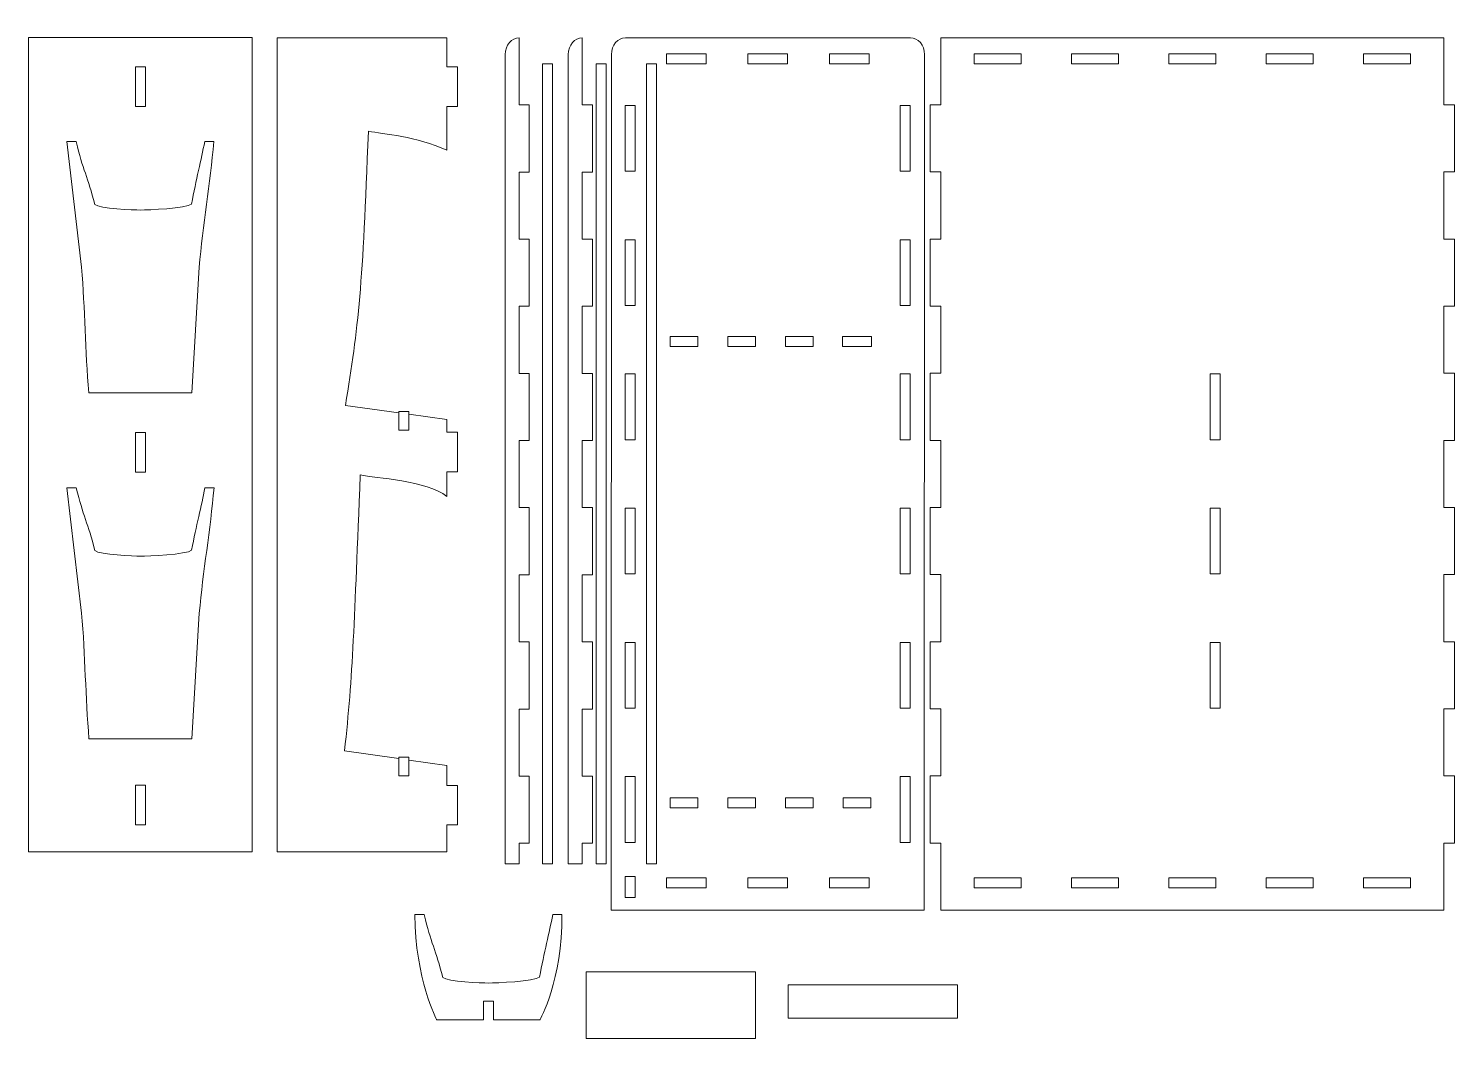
# Model space of a CAD drawing. Header units: centimetres. Extents: x -47 to 63, y -30 to 17.
# Drawn here: x -47.1 to 3.9, y -23 to 13.2 of the extents above; entities that cross this region are included whole.
import ezdxf

# ---------------------------------------------------------------- set-up
doc = ezdxf.new("R2010")
doc.units = ezdxf.units.CM
doc.header["$MEASUREMENT"] = 0
doc.layers.add('layer 1', color=7, linetype='Continuous')

msp = doc.modelspace()

# ---------------------------------------------------------------- linework, layer by layer
at = {"layer": 'layer 1', "color": 242, "lineweight": 9}
for points in [[(-27.18042, -22.97263), (-21.11076, -22.97263), (-21.11076, -20.59227), (-27.18042, -20.59227), (-27.18042, -22.97263)], [(-19.95288, -22.24611), (-13.88322, -22.24611), (-13.88322, -21.05595), (-19.95288, -21.05595), (-19.95288, -22.24611)]]:
    msp.add_lwpolyline(points, close=True, dxfattribs=at)
for points, knots in [([(-47.13106, 12.83897), (-47.13106, 12.83897), (-39.12632, 12.83897), (-39.12632, 12.83897), (-39.12632, 12.83897), (-39.12632, 12.83897), (-39.12632, -16.2892), (-39.12632, -16.2892), (-39.12632, -16.2892), (-39.12632, -16.2892), (-47.13106, -16.2892), (-47.13106, -16.2892), (-47.13106, -16.2892), (-47.13106, -16.2892), (-47.13106, 12.83897), (-47.13106, 12.83897)], [0, 0, 0, 0, 0.2, 0.2, 0.2, 0.2, 0.4, 0.4, 0.4, 0.4, 0.6, 0.6, 0.6, 0.6, 1, 1, 1, 1]), ([(-32.16476, -13.20647), (-32.16476, -13.20647), (-32.16477, -13.91579), (-32.16477, -13.91579), (-32.16477, -13.91579), (-32.16477, -13.91579), (-31.78512, -13.91579), (-31.78512, -13.91579), (-31.78512, -13.91579), (-31.78512, -13.91579), (-31.78512, -15.33299), (-31.78512, -15.33299), (-31.78512, -15.33299), (-31.78512, -15.33299), (-32.16479, -15.33299), (-32.16479, -15.33299), (-32.16479, -15.33299), (-32.16479, -15.33299), (-32.1648, -16.29266), (-32.1648, -16.29266), (-32.1648, -16.29266), (-32.1648, -16.29266), (-38.23447, -16.29266), (-38.23447, -16.29266), (-38.23447, -16.29266), (-38.23447, -16.29266), (-38.23447, 12.83558), (-38.23447, 12.83558), (-38.23447, 12.83558), (-38.23447, 12.83558), (-32.1648, 12.83558), (-32.1648, 12.83558), (-32.1648, 12.83558), (-32.1648, 12.83558), (-32.1648, 11.78947), (-32.1648, 11.78947), (-32.1648, 11.78947), (-32.1648, 11.78947), (-31.78512, 11.78947), (-31.78512, 11.78947), (-31.78512, 11.78947), (-31.78512, 11.78947), (-31.78512, 10.37227), (-31.78512, 10.37227), (-31.78512, 10.37227), (-31.78512, 10.37227), (-32.1648, 10.37227), (-32.1648, 10.37227), (-32.1648, 10.37227), (-32.16481, 9.93823), (-32.16481, 9.24541), (-32.1648, 8.81135), (-32.1648, 8.81135), (-33.24574, 9.31732), (-34.43703, 9.38063), (-34.97072, 9.4933), (-34.97072, 9.4933), (-35.16552, 3.98797), (-35.32423, 2.48549), (-35.79027, -0.31894), (-35.79027, -0.31894), (-35.79027, -0.31894), (-33.8795, -0.58371), (-33.8795, -0.58371), (-33.8795, -0.58371), (-33.8795, -0.58371), (-33.88257, -1.19997), (-33.88257, -1.19997), (-33.88257, -1.19997), (-33.88257, -1.19997), (-33.52257, -1.19997), (-33.52257, -1.19997), (-33.52257, -1.19997), (-33.52257, -1.19997), (-33.51919, -0.63364), (-33.51919, -0.63364), (-33.51919, -0.63364), (-33.51919, -0.63364), (-32.16495, -0.82128), (-32.16495, -0.82128)], [0, 0, 0, 0, 0.04761905, 0.04761905, 0.04761905, 0.04761905, 0.0952381, 0.0952381, 0.0952381, 0.0952381, 0.14285714, 0.14285714, 0.14285714, 0.14285714, 0.19047619, 0.19047619, 0.19047619, 0.19047619, 0.23809524, 0.23809524, 0.23809524, 0.23809524, 0.28571429, 0.28571429, 0.28571429, 0.28571429, 0.33333333, 0.33333333, 0.33333333, 0.33333333, 0.38095238, 0.38095238, 0.38095238, 0.38095238, 0.42857143, 0.42857143, 0.42857143, 0.42857143, 0.47619048, 0.47619048, 0.47619048, 0.47619048, 0.52380952, 0.52380952, 0.52380952, 0.52380952, 0.57142857, 0.57142857, 0.57142857, 0.57142857, 0.61904762, 0.61904762, 0.61904762, 0.61904762, 0.66666667, 0.66666667, 0.66666667, 0.66666667, 0.71428571, 0.71428571, 0.71428571, 0.71428571, 0.76190476, 0.76190476, 0.76190476, 0.76190476, 0.80952381, 0.80952381, 0.80952381, 0.80952381, 0.85714286, 0.85714286, 0.85714286, 0.85714286, 0.9047619, 0.9047619, 0.9047619, 0.9047619, 1, 1, 1, 1]), ([(-29.21197, 8.03185), (-29.21197, 8.03185), (-29.21197, 10.43385), (-29.21197, 10.43385), (-29.21197, 10.43385), (-29.21197, 10.43385), (-29.57197, 10.43385), (-29.57197, 10.43385), (-29.57197, 10.43385), (-29.57197, 13.16619), (-29.57197, 10.10453), (-29.57196, 12.83682), (-29.57196, 12.83682), (-29.84698, 12.83682), (-30.07197, 12.56671), (-30.07197, 12.2363), (-30.07197, 12.2363), (-30.07197, 12.2363), (-30.07197, -16.72276), (-30.07197, -16.72276), (-30.07197, -16.72276), (-30.07197, -16.72276), (-29.57197, -16.72276), (-29.57197, -16.72276), (-29.57197, -16.72276), (-29.57197, -16.72276), (-29.57197, -15.98812), (-29.57197, -15.98812), (-29.57197, -15.98812), (-29.57197, -15.98812), (-29.21197, -15.98812), (-29.21197, -15.98812), (-29.21197, -15.98812), (-29.21197, -15.98812), (-29.21197, -13.58613), (-29.21197, -13.58613), (-29.21197, -13.58613), (-29.21197, -13.58613), (-29.57197, -13.58613), (-29.57197, -13.58613), (-29.57197, -13.58613), (-29.57197, -13.58613), (-29.57197, -11.18413), (-29.57197, -11.18413), (-29.57197, -11.18413), (-29.57197, -11.18413), (-29.21197, -11.18413), (-29.21197, -11.18413), (-29.21197, -11.18413), (-29.21197, -11.18413), (-29.21197, -8.78213), (-29.21197, -8.78213), (-29.21197, -8.78213), (-29.21197, -8.78213), (-29.57197, -8.78213), (-29.57197, -8.78213), (-29.57197, -8.78213), (-29.57197, -8.78213), (-29.57197, -6.38013), (-29.57197, -6.38013), (-29.57197, -6.38013), (-29.57197, -6.38013), (-29.21197, -6.38013), (-29.21197, -6.38013), (-29.21197, -6.38013), (-29.21197, -6.38013), (-29.21197, -3.97813), (-29.21197, -3.97813), (-29.21197, -3.97813), (-29.21197, -3.97813), (-29.57197, -3.97813), (-29.57197, -3.97813), (-29.57197, -3.97813), (-29.57197, -3.97813), (-29.57197, -1.57614), (-29.57197, -1.57614), (-29.57197, -1.57614), (-29.57197, -1.57614), (-29.21197, -1.57614), (-29.21197, -1.57614), (-29.21197, -1.57614), (-29.21197, -1.57614), (-29.21197, 0.82586), (-29.21197, 0.82586), (-29.21197, 0.82586), (-29.21197, 0.82586), (-29.57197, 0.82586), (-29.57197, 0.82586), (-29.57197, 0.82586), (-29.57197, 0.82586), (-29.57197, 3.22786), (-29.57197, 3.22786), (-29.57197, 3.22786), (-29.57197, 3.22786), (-29.21197, 3.22786), (-29.21197, 3.22786), (-29.21197, 3.22786), (-29.21197, 3.22786), (-29.21197, 5.62986), (-29.21197, 5.62986), (-29.21197, 5.62986), (-29.21197, 5.62986), (-29.57197, 5.62986), (-29.57197, 5.62986), (-29.57197, 5.62986), (-29.57197, 5.62986), (-29.57197, 8.03185), (-29.57197, 8.03185), (-29.57197, 8.03185), (-29.57197, 8.03185), (-29.21197, 8.03185), (-29.21197, 8.03185)], [0, 0, 0, 0, 0.03448276, 0.03448276, 0.03448276, 0.03448276, 0.06896552, 0.06896552, 0.06896552, 0.06896552, 0.10344828, 0.10344828, 0.10344828, 0.10344828, 0.13793103, 0.13793103, 0.13793103, 0.13793103, 0.17241379, 0.17241379, 0.17241379, 0.17241379, 0.20689655, 0.20689655, 0.20689655, 0.20689655, 0.24137931, 0.24137931, 0.24137931, 0.24137931, 0.27586207, 0.27586207, 0.27586207, 0.27586207, 0.31034483, 0.31034483, 0.31034483, 0.31034483, 0.34482759, 0.34482759, 0.34482759, 0.34482759, 0.37931034, 0.37931034, 0.37931034, 0.37931034, 0.4137931, 0.4137931, 0.4137931, 0.4137931, 0.44827586, 0.44827586, 0.44827586, 0.44827586, 0.48275862, 0.48275862, 0.48275862, 0.48275862, 0.51724138, 0.51724138, 0.51724138, 0.51724138, 0.55172414, 0.55172414, 0.55172414, 0.55172414, 0.5862069, 0.5862069, 0.5862069, 0.5862069, 0.62068966, 0.62068966, 0.62068966, 0.62068966, 0.65517241, 0.65517241, 0.65517241, 0.65517241, 0.68965517, 0.68965517, 0.68965517, 0.68965517, 0.72413793, 0.72413793, 0.72413793, 0.72413793, 0.75862069, 0.75862069, 0.75862069, 0.75862069, 0.79310345, 0.79310345, 0.79310345, 0.79310345, 0.82758621, 0.82758621, 0.82758621, 0.82758621, 0.86206897, 0.86206897, 0.86206897, 0.86206897, 0.89655172, 0.89655172, 0.89655172, 0.89655172, 0.93103448, 0.93103448, 0.93103448, 0.93103448, 1, 1, 1, 1]), ([(-26.95438, 8.03185), (-26.95438, 8.03185), (-26.95438, 10.43385), (-26.95438, 10.43385), (-26.95438, 10.43385), (-26.95438, 10.43385), (-27.31438, 10.43385), (-27.31438, 10.43385), (-27.31438, 10.43385), (-27.31438, 13.16619), (-27.31438, 10.10453), (-27.31437, 12.83682), (-27.31437, 12.83682), (-27.58939, 12.83682), (-27.81438, 12.56671), (-27.81438, 12.2363), (-27.81438, 12.2363), (-27.81438, 12.2363), (-27.81438, -16.72276), (-27.81438, -16.72276), (-27.81438, -16.72276), (-27.81438, -16.72276), (-27.31438, -16.72276), (-27.31438, -16.72276), (-27.31438, -16.72276), (-27.31438, -16.72276), (-27.31438, -15.98812), (-27.31438, -15.98812), (-27.31438, -15.98812), (-27.31438, -15.98812), (-26.95438, -15.98812), (-26.95438, -15.98812), (-26.95438, -15.98812), (-26.95438, -15.98812), (-26.95438, -13.58613), (-26.95438, -13.58613), (-26.95438, -13.58613), (-26.95438, -13.58613), (-27.31438, -13.58613), (-27.31438, -13.58613), (-27.31438, -13.58613), (-27.31438, -13.58613), (-27.31438, -11.18413), (-27.31438, -11.18413), (-27.31438, -11.18413), (-27.31438, -11.18413), (-26.95438, -11.18413), (-26.95438, -11.18413), (-26.95438, -11.18413), (-26.95438, -11.18413), (-26.95438, -8.78213), (-26.95438, -8.78213), (-26.95438, -8.78213), (-26.95438, -8.78213), (-27.31438, -8.78213), (-27.31438, -8.78213), (-27.31438, -8.78213), (-27.31438, -8.78213), (-27.31438, -6.38013), (-27.31438, -6.38013), (-27.31438, -6.38013), (-27.31438, -6.38013), (-26.95438, -6.38013), (-26.95438, -6.38013), (-26.95438, -6.38013), (-26.95438, -6.38013), (-26.95438, -3.97813), (-26.95438, -3.97813), (-26.95438, -3.97813), (-26.95438, -3.97813), (-27.31438, -3.97813), (-27.31438, -3.97813), (-27.31438, -3.97813), (-27.31438, -3.97813), (-27.31438, -1.57614), (-27.31438, -1.57614), (-27.31438, -1.57614), (-27.31438, -1.57614), (-26.95438, -1.57614), (-26.95438, -1.57614), (-26.95438, -1.57614), (-26.95438, -1.57614), (-26.95438, 0.82586), (-26.95438, 0.82586), (-26.95438, 0.82586), (-26.95438, 0.82586), (-27.31438, 0.82586), (-27.31438, 0.82586), (-27.31438, 0.82586), (-27.31438, 0.82586), (-27.31438, 3.22786), (-27.31438, 3.22786), (-27.31438, 3.22786), (-27.31438, 3.22786), (-26.95438, 3.22786), (-26.95438, 3.22786), (-26.95438, 3.22786), (-26.95438, 3.22786), (-26.95438, 5.62986), (-26.95438, 5.62986), (-26.95438, 5.62986), (-26.95438, 5.62986), (-27.31438, 5.62986), (-27.31438, 5.62986), (-27.31438, 5.62986), (-27.31438, 5.62986), (-27.31438, 8.03185), (-27.31438, 8.03185), (-27.31438, 8.03185), (-27.31438, 8.03185), (-26.95438, 8.03185), (-26.95438, 8.03185)], [0, 0, 0, 0, 0.03448276, 0.03448276, 0.03448276, 0.03448276, 0.06896552, 0.06896552, 0.06896552, 0.06896552, 0.10344828, 0.10344828, 0.10344828, 0.10344828, 0.13793103, 0.13793103, 0.13793103, 0.13793103, 0.17241379, 0.17241379, 0.17241379, 0.17241379, 0.20689655, 0.20689655, 0.20689655, 0.20689655, 0.24137931, 0.24137931, 0.24137931, 0.24137931, 0.27586207, 0.27586207, 0.27586207, 0.27586207, 0.31034483, 0.31034483, 0.31034483, 0.31034483, 0.34482759, 0.34482759, 0.34482759, 0.34482759, 0.37931034, 0.37931034, 0.37931034, 0.37931034, 0.4137931, 0.4137931, 0.4137931, 0.4137931, 0.44827586, 0.44827586, 0.44827586, 0.44827586, 0.48275862, 0.48275862, 0.48275862, 0.48275862, 0.51724138, 0.51724138, 0.51724138, 0.51724138, 0.55172414, 0.55172414, 0.55172414, 0.55172414, 0.5862069, 0.5862069, 0.5862069, 0.5862069, 0.62068966, 0.62068966, 0.62068966, 0.62068966, 0.65517241, 0.65517241, 0.65517241, 0.65517241, 0.68965517, 0.68965517, 0.68965517, 0.68965517, 0.72413793, 0.72413793, 0.72413793, 0.72413793, 0.75862069, 0.75862069, 0.75862069, 0.75862069, 0.79310345, 0.79310345, 0.79310345, 0.79310345, 0.82758621, 0.82758621, 0.82758621, 0.82758621, 0.86206897, 0.86206897, 0.86206897, 0.86206897, 0.89655172, 0.89655172, 0.89655172, 0.89655172, 0.93103448, 0.93103448, 0.93103448, 0.93103448, 1, 1, 1, 1]), ([(-15.06943, 12.23652), (-15.06943, 12.23652), (-15.07764, -18.38253), (-15.07764, -18.38253), (-15.07764, -18.38253), (-15.07764, -18.38253), (-26.27763, -18.38253), (-26.27763, -18.38253), (-26.27763, -18.38253), (-26.27763, -18.38253), (-26.26942, 12.23652), (-26.26942, 12.23652), (-26.26942, 12.23652), (-26.26933, 12.56671), (-26.04442, 12.83688), (-25.76942, 12.83688), (-25.76942, 12.83688), (-25.76942, 12.83688), (-15.56943, 12.83688), (-15.56943, 12.83688), (-15.56943, 12.83688), (-15.29443, 12.83688), (-15.06935, 12.5667), (-15.06943, 12.23652)], [0, 0, 0, 0, 0.14285714, 0.14285714, 0.14285714, 0.14285714, 0.28571429, 0.28571429, 0.28571429, 0.28571429, 0.42857143, 0.42857143, 0.42857143, 0.42857143, 0.57142857, 0.57142857, 0.57142857, 0.57142857, 0.71428571, 0.71428571, 0.71428571, 0.71428571, 1, 1, 1, 1]), ([(-14.48809, -18.3825), (-14.48809, -18.3825), (3.51648, -18.3825), (3.51648, -18.3825), (3.51648, -18.3825), (3.51648, -18.3825), (3.51648, -15.98099), (3.51648, -15.98099), (3.51648, -15.98099), (3.51648, -15.98099), (3.89643, -15.98099), (3.89643, -15.98099), (3.89643, -15.98099), (3.89643, -15.98099), (3.89643, -13.57949), (3.89643, -13.57949), (3.89643, -13.57949), (3.89643, -13.57949), (3.51648, -13.57949), (3.51648, -13.57949), (3.51648, -13.57949), (3.51648, -13.57949), (3.51648, -11.17798), (3.51648, -11.17798), (3.51648, -11.17798), (3.51648, -11.17798), (3.89643, -11.17798), (3.89643, -11.17798), (3.89643, -11.17798), (3.89643, -11.17798), (3.89643, -8.77647), (3.89643, -8.77647), (3.89643, -8.77647), (3.89643, -8.77647), (3.51648, -8.77647), (3.51648, -8.77647), (3.51648, -8.77647), (3.51648, -8.77647), (3.51648, -6.37496), (3.51648, -6.37496), (3.51648, -6.37496), (3.51648, -6.37496), (3.89643, -6.37496), (3.89643, -6.37496), (3.89643, -6.37496), (3.89643, -6.37496), (3.89643, -3.97346), (3.89643, -3.97346), (3.89643, -3.97346), (3.89643, -3.97346), (3.51648, -3.97346), (3.51648, -3.97346), (3.51648, -3.97346), (3.51648, -3.97346), (3.51648, -1.57195), (3.51648, -1.57195), (3.51648, -1.57195), (3.51648, -1.57195), (3.89643, -1.57195), (3.89643, -1.57195), (3.89643, -1.57195), (3.89643, -1.57195), (3.89643, 0.82956), (3.89643, 0.82956), (3.89643, 0.82956), (3.89643, 0.82956), (3.51648, 0.82956), (3.51648, 0.82956), (3.51648, 0.82956), (3.51648, 0.82956), (3.51648, 3.23107), (3.51648, 3.23107), (3.51648, 3.23107), (3.51648, 3.23107), (3.89643, 3.23107), (3.89643, 3.23107), (3.89643, 3.23107), (3.89643, 3.23107), (3.89643, 5.63257), (3.89643, 5.63257), (3.89643, 5.63257), (3.89643, 5.63257), (3.51648, 5.63257), (3.51648, 5.63257), (3.51648, 5.63257), (3.51648, 5.63257), (3.51648, 8.03408), (3.51648, 8.03408), (3.51648, 8.03408), (3.51648, 8.03408), (3.89643, 8.03408), (3.89643, 8.03408), (3.89643, 8.03408), (3.89643, 8.03408), (3.89643, 10.43559), (3.89643, 10.43559), (3.89643, 10.43559), (3.89643, 10.43559), (3.51648, 10.43559), (3.51648, 10.43559), (3.51648, 10.43559), (3.51648, 10.43559), (3.51648, 12.8371), (3.51648, 12.8371), (3.51648, 12.8371), (3.35584, 12.83688), (-14.36384, 12.8371), (-14.48809, 12.8371), (-14.48809, 12.8371), (-14.48809, 12.8371), (-14.48809, 10.43559), (-14.48809, 10.43559), (-14.48809, 10.43559), (-14.48809, 10.43559), (-14.86805, 10.43559), (-14.86805, 10.43559), (-14.86805, 10.43559), (-14.86805, 10.43559), (-14.86805, 8.03408), (-14.86805, 8.03408), (-14.86805, 8.03408), (-14.86805, 8.03408), (-14.48809, 8.03408), (-14.48809, 8.03408), (-14.48809, 8.03408), (-14.48809, 8.03408), (-14.48809, 5.63257), (-14.48809, 5.63257), (-14.48809, 5.63257), (-14.48809, 5.63257), (-14.86805, 5.63257), (-14.86805, 5.63257), (-14.86805, 5.63257), (-14.86805, 5.63257), (-14.86805, 3.23107), (-14.86805, 3.23107), (-14.86805, 3.23107), (-14.86805, 3.23107), (-14.48809, 3.23107), (-14.48809, 3.23107), (-14.48809, 3.23107), (-14.48809, 3.23107), (-14.48809, 0.82956), (-14.48809, 0.82956), (-14.48809, 0.82956), (-14.48809, 0.82956), (-14.86805, 0.82956), (-14.86805, 0.82956), (-14.86805, 0.82956), (-14.86805, 0.82956), (-14.86805, -1.57195), (-14.86805, -1.57195), (-14.86805, -1.57195), (-14.86805, -1.57195), (-14.48809, -1.57195), (-14.48809, -1.57195), (-14.48809, -1.57195), (-14.48809, -1.57195), (-14.48809, -3.97346), (-14.48809, -3.97346), (-14.48809, -3.97346), (-14.48809, -3.97346), (-14.86805, -3.97346), (-14.86805, -3.97346), (-14.86805, -3.97346), (-14.86805, -3.97346), (-14.86805, -6.37496), (-14.86805, -6.37496), (-14.86805, -6.37496), (-14.86805, -6.37496), (-14.48809, -6.37496), (-14.48809, -6.37496), (-14.48809, -6.37496), (-14.48809, -6.37496), (-14.48809, -8.77647), (-14.48809, -8.77647), (-14.48809, -8.77647), (-14.48809, -8.77647), (-14.86805, -8.77647), (-14.86805, -8.77647), (-14.86805, -8.77647), (-14.86805, -8.77647), (-14.86805, -11.17798), (-14.86805, -11.17798), (-14.86805, -11.17798), (-14.86805, -11.17798), (-14.48809, -11.17798), (-14.48809, -11.17798), (-14.48809, -11.17798), (-14.48809, -11.17798), (-14.48809, -13.57949), (-14.48809, -13.57949), (-14.48809, -13.57949), (-14.48809, -13.57949), (-14.86805, -13.57949), (-14.86805, -13.57949), (-14.86805, -13.57949), (-14.86805, -13.57949), (-14.86805, -15.98099), (-14.86805, -15.98099), (-14.86805, -15.98099), (-14.86805, -15.98099), (-14.48809, -15.98099), (-14.48809, -15.98099), (-14.48809, -15.98099), (-14.48809, -15.98099), (-14.48809, -18.3825), (-14.48809, -18.3825)], [0, 0, 0, 0, 0.01886792, 0.01886792, 0.01886792, 0.01886792, 0.03773585, 0.03773585, 0.03773585, 0.03773585, 0.05660377, 0.05660377, 0.05660377, 0.05660377, 0.0754717, 0.0754717, 0.0754717, 0.0754717, 0.09433962, 0.09433962, 0.09433962, 0.09433962, 0.11320755, 0.11320755, 0.11320755, 0.11320755, 0.13207547, 0.13207547, 0.13207547, 0.13207547, 0.1509434, 0.1509434, 0.1509434, 0.1509434, 0.16981132, 0.16981132, 0.16981132, 0.16981132, 0.18867925, 0.18867925, 0.18867925, 0.18867925, 0.20754717, 0.20754717, 0.20754717, 0.20754717, 0.22641509, 0.22641509, 0.22641509, 0.22641509, 0.24528302, 0.24528302, 0.24528302, 0.24528302, 0.26415094, 0.26415094, 0.26415094, 0.26415094, 0.28301887, 0.28301887, 0.28301887, 0.28301887, 0.30188679, 0.30188679, 0.30188679, 0.30188679, 0.32075472, 0.32075472, 0.32075472, 0.32075472, 0.33962264, 0.33962264, 0.33962264, 0.33962264, 0.35849057, 0.35849057, 0.35849057, 0.35849057, 0.37735849, 0.37735849, 0.37735849, 0.37735849, 0.39622642, 0.39622642, 0.39622642, 0.39622642, 0.41509434, 0.41509434, 0.41509434, 0.41509434, 0.43396226, 0.43396226, 0.43396226, 0.43396226, 0.45283019, 0.45283019, 0.45283019, 0.45283019, 0.47169811, 0.47169811, 0.47169811, 0.47169811, 0.49056604, 0.49056604, 0.49056604, 0.49056604, 0.50943396, 0.50943396, 0.50943396, 0.50943396, 0.52830189, 0.52830189, 0.52830189, 0.52830189, 0.54716981, 0.54716981, 0.54716981, 0.54716981, 0.56603774, 0.56603774, 0.56603774, 0.56603774, 0.58490566, 0.58490566, 0.58490566, 0.58490566, 0.60377358, 0.60377358, 0.60377358, 0.60377358, 0.62264151, 0.62264151, 0.62264151, 0.62264151, 0.64150943, 0.64150943, 0.64150943, 0.64150943, 0.66037736, 0.66037736, 0.66037736, 0.66037736, 0.67924528, 0.67924528, 0.67924528, 0.67924528, 0.69811321, 0.69811321, 0.69811321, 0.69811321, 0.71698113, 0.71698113, 0.71698113, 0.71698113, 0.73584906, 0.73584906, 0.73584906, 0.73584906, 0.75471698, 0.75471698, 0.75471698, 0.75471698, 0.77358491, 0.77358491, 0.77358491, 0.77358491, 0.79245283, 0.79245283, 0.79245283, 0.79245283, 0.81132075, 0.81132075, 0.81132075, 0.81132075, 0.83018868, 0.83018868, 0.83018868, 0.83018868, 0.8490566, 0.8490566, 0.8490566, 0.8490566, 0.86792453, 0.86792453, 0.86792453, 0.86792453, 0.88679245, 0.88679245, 0.88679245, 0.88679245, 0.90566038, 0.90566038, 0.90566038, 0.90566038, 0.9245283, 0.9245283, 0.9245283, 0.9245283, 0.94339623, 0.94339623, 0.94339623, 0.94339623, 0.96226415, 0.96226415, 0.96226415, 0.96226415, 1, 1, 1, 1]), ([(-24.30052, 11.90571), (-24.30052, 11.90571), (-24.30052, 12.26571), (-24.30052, 12.26571), (-24.30052, 12.26571), (-24.30052, 12.26571), (-22.88332, 12.26571), (-22.88332, 12.26571), (-22.88332, 12.26571), (-22.88332, 12.26571), (-22.88332, 11.90571), (-22.88332, 11.90571), (-22.88332, 11.90571), (-22.88332, 11.90571), (-24.30052, 11.90571), (-24.30052, 11.90571)], [0, 0, 0, 0, 0.2, 0.2, 0.2, 0.2, 0.4, 0.4, 0.4, 0.4, 0.6, 0.6, 0.6, 0.6, 1, 1, 1, 1]), ([(-21.38624, 11.90571), (-21.38624, 11.90571), (-21.38624, 12.26571), (-21.38624, 12.26571), (-21.38624, 12.26571), (-21.38624, 12.26571), (-19.96904, 12.26571), (-19.96904, 12.26571), (-19.96904, 12.26571), (-19.96904, 12.26571), (-19.96904, 11.90571), (-19.96904, 11.90571), (-19.96904, 11.90571), (-19.96904, 11.90571), (-21.38624, 11.90571), (-21.38624, 11.90571)], [0, 0, 0, 0, 0.2, 0.2, 0.2, 0.2, 0.4, 0.4, 0.4, 0.4, 0.6, 0.6, 0.6, 0.6, 1, 1, 1, 1]), ([(-18.47195, 11.90571), (-18.47195, 11.90571), (-18.47195, 12.26571), (-18.47195, 12.26571), (-18.47195, 12.26571), (-18.47195, 12.26571), (-17.05476, 12.26571), (-17.05476, 12.26571), (-17.05476, 12.26571), (-17.05476, 12.26571), (-17.05476, 11.90571), (-17.05476, 11.90571), (-17.05476, 11.90571), (-17.05476, 11.90571), (-18.47195, 11.90571), (-18.47195, 11.90571)], [0, 0, 0, 0, 0.2, 0.2, 0.2, 0.2, 0.4, 0.4, 0.4, 0.4, 0.6, 0.6, 0.6, 0.6, 1, 1, 1, 1]), ([(-13.28952, 11.90567), (-13.28952, 11.90567), (-13.28952, 12.26567), (-13.28952, 12.26567), (-13.28952, 12.26567), (-13.28952, 12.26567), (-11.61213, 12.26567), (-11.61213, 12.26567), (-11.61213, 12.26567), (-11.61213, 12.26567), (-11.61213, 11.90567), (-11.61213, 11.90567), (-11.61213, 11.90567), (-11.61213, 11.90567), (-13.28952, 11.90567), (-13.28952, 11.90567)], [0, 0, 0, 0, 0.2, 0.2, 0.2, 0.2, 0.4, 0.4, 0.4, 0.4, 0.6, 0.6, 0.6, 0.6, 1, 1, 1, 1]), ([(-9.80701, 11.90567), (-9.80701, 11.90567), (-9.80701, 12.26567), (-9.80701, 12.26567), (-9.80701, 12.26567), (-9.80701, 12.26567), (-8.12962, 12.26567), (-8.12962, 12.26567), (-8.12962, 12.26567), (-8.12962, 12.26567), (-8.12962, 11.90567), (-8.12962, 11.90567), (-8.12962, 11.90567), (-8.12962, 11.90567), (-9.80701, 11.90567), (-9.80701, 11.90567)], [0, 0, 0, 0, 0.2, 0.2, 0.2, 0.2, 0.4, 0.4, 0.4, 0.4, 0.6, 0.6, 0.6, 0.6, 1, 1, 1, 1]), ([(-6.3245, 11.90567), (-6.3245, 11.90567), (-6.3245, 12.26567), (-6.3245, 12.26567), (-6.3245, 12.26567), (-6.3245, 12.26567), (-4.64711, 12.26567), (-4.64711, 12.26567), (-4.64711, 12.26567), (-4.64711, 12.26567), (-4.64711, 11.90567), (-4.64711, 11.90567), (-4.64711, 11.90567), (-4.64711, 11.90567), (-6.3245, 11.90567), (-6.3245, 11.90567)], [0, 0, 0, 0, 0.2, 0.2, 0.2, 0.2, 0.4, 0.4, 0.4, 0.4, 0.6, 0.6, 0.6, 0.6, 1, 1, 1, 1]), ([(-2.84201, 11.90567), (-2.84201, 11.90567), (-2.84201, 12.26567), (-2.84201, 12.26567), (-2.84201, 12.26567), (-2.84201, 12.26567), (-1.16461, 12.26567), (-1.16461, 12.26567), (-1.16461, 12.26567), (-1.16461, 12.26567), (-1.16461, 11.90567), (-1.16461, 11.90567), (-1.16461, 11.90567), (-1.16461, 11.90567), (-2.84201, 11.90567), (-2.84201, 11.90567)], [0, 0, 0, 0, 0.2, 0.2, 0.2, 0.2, 0.4, 0.4, 0.4, 0.4, 0.6, 0.6, 0.6, 0.6, 1, 1, 1, 1]), ([(0.6405, 11.90567), (0.6405, 11.90567), (0.6405, 12.26567), (0.6405, 12.26567), (0.6405, 12.26567), (0.6405, 12.26567), (2.3179, 12.26567), (2.3179, 12.26567), (2.3179, 12.26567), (2.3179, 12.26567), (2.3179, 11.90567), (2.3179, 11.90567), (2.3179, 11.90567), (2.3179, 11.90567), (0.6405, 11.90567), (0.6405, 11.90567)], [0, 0, 0, 0, 0.2, 0.2, 0.2, 0.2, 0.4, 0.4, 0.4, 0.4, 0.6, 0.6, 0.6, 0.6, 1, 1, 1, 1]), ([(-43.30804, 11.79291), (-43.30804, 11.79291), (-42.94804, 11.79291), (-42.94804, 11.79291), (-42.94804, 11.79291), (-42.94804, 11.79291), (-42.94804, 10.37571), (-42.94804, 10.37571), (-42.94804, 10.37571), (-42.94804, 10.37571), (-43.30804, 10.37571), (-43.30804, 10.37571), (-43.30804, 10.37571), (-43.30804, 10.37571), (-43.30804, 11.79291), (-43.30804, 11.79291)], [0, 0, 0, 0, 0.2, 0.2, 0.2, 0.2, 0.4, 0.4, 0.4, 0.4, 0.6, 0.6, 0.6, 0.6, 1, 1, 1, 1]), ([(-28.73562, 11.90422), (-28.73562, 11.90422), (-28.73562, -16.72254), (-28.73562, -16.72254), (-28.73562, -16.72254), (-28.73562, -16.72254), (-28.37562, -16.72254), (-28.37562, -16.72254), (-28.37562, -16.72254), (-28.37562, -16.72254), (-28.37562, 11.90422), (-28.37562, 11.90422), (-28.37562, 11.90422), (-28.37562, 11.90422), (-28.73562, 11.90422), (-28.73562, 11.90422)], [0, 0, 0, 0, 0.2, 0.2, 0.2, 0.2, 0.4, 0.4, 0.4, 0.4, 0.6, 0.6, 0.6, 0.6, 1, 1, 1, 1]), ([(-26.81572, 11.90422), (-26.81572, 11.90422), (-26.81572, -16.72254), (-26.81572, -16.72254), (-26.81572, -16.72254), (-26.81572, -16.72254), (-26.45572, -16.72254), (-26.45572, -16.72254), (-26.45572, -16.72254), (-26.45572, -16.72254), (-26.45572, 11.90422), (-26.45572, 11.90422), (-26.45572, 11.90422), (-26.45572, 11.90422), (-26.81572, 11.90422), (-26.81572, 11.90422)], [0, 0, 0, 0, 0.2, 0.2, 0.2, 0.2, 0.4, 0.4, 0.4, 0.4, 0.6, 0.6, 0.6, 0.6, 1, 1, 1, 1]), ([(-25.77763, 10.41154), (-25.77763, 10.41154), (-25.41763, 10.41154), (-25.41763, 10.41154), (-25.41763, 10.41154), (-25.41763, 10.41154), (-25.41763, 8.05806), (-25.41763, 8.05806), (-25.41763, 8.05806), (-25.41763, 8.05806), (-25.77763, 8.05806), (-25.77763, 8.05806), (-25.77763, 8.05806), (-25.77763, 8.05806), (-25.77763, 10.41154), (-25.77763, 10.41154)], [0, 0, 0, 0, 0.2, 0.2, 0.2, 0.2, 0.4, 0.4, 0.4, 0.4, 0.6, 0.6, 0.6, 0.6, 1, 1, 1, 1]), ([(-15.93764, 10.41154), (-15.93764, 10.41154), (-15.57764, 10.41154), (-15.57764, 10.41154), (-15.57764, 10.41154), (-15.57764, 10.41154), (-15.57764, 8.05806), (-15.57764, 8.05806), (-15.57764, 8.05806), (-15.57764, 8.05806), (-15.93764, 8.05806), (-15.93764, 8.05806), (-15.93764, 8.05806), (-15.93764, 8.05806), (-15.93764, 10.41154), (-15.93764, 10.41154)], [0, 0, 0, 0, 0.2, 0.2, 0.2, 0.2, 0.4, 0.4, 0.4, 0.4, 0.6, 0.6, 0.6, 0.6, 1, 1, 1, 1]), ([(-45.76272, 9.11765), (-45.65086, 9.11764), (-45.53899, 9.11764), (-45.42712, 9.11765), (-45.42712, 9.11765), (-45.19458, 8.11259), (-45.00146, 7.84962), (-44.76187, 6.8729), (-44.76187, 6.8729), (-44.59963, 6.7182), (-43.3554, 6.6707), (-43.12591, 6.67032), (-43.12591, 6.67032), (-42.87341, 6.66991), (-41.47087, 6.72899), (-41.29994, 6.88275), (-41.29994, 6.88275), (-41.13431, 7.76751), (-40.94925, 8.46537), (-40.82736, 9.11761), (-40.82736, 9.11761), (-40.82736, 9.11761), (-40.49863, 9.11761), (-40.49863, 9.11761), (-40.49863, 9.11761), (-40.63025, 7.62027), (-40.8934, 6.12365), (-41.02502, 4.62632), (-41.02502, 4.62632), (-41.02502, 4.62632), (-41.28821, 0.13504), (-41.28821, 0.13504), (-41.28821, 0.13504), (-41.28821, 0.13504), (-44.97315, 0.13508), (-44.97315, 0.13508), (-44.97315, 0.13508), (-45.10476, 1.63235), (-45.10445, 3.12905), (-45.23606, 4.62632), (-45.23606, 4.62632), (-45.23606, 4.62632), (-45.76272, 9.11765), (-45.76272, 9.11765)], [0, 0, 0, 0, 0.08333333, 0.08333333, 0.08333333, 0.08333333, 0.16666667, 0.16666667, 0.16666667, 0.16666667, 0.25, 0.25, 0.25, 0.25, 0.33333333, 0.33333333, 0.33333333, 0.33333333, 0.41666667, 0.41666667, 0.41666667, 0.41666667, 0.5, 0.5, 0.5, 0.5, 0.58333333, 0.58333333, 0.58333333, 0.58333333, 0.66666667, 0.66666667, 0.66666667, 0.66666667, 0.75, 0.75, 0.75, 0.75, 0.83333333, 0.83333333, 0.83333333, 0.83333333, 1, 1, 1, 1]), ([(-25.77763, 5.60852), (-25.77763, 5.60852), (-25.41763, 5.60852), (-25.41763, 5.60852), (-25.41763, 5.60852), (-25.41763, 5.60852), (-25.41763, 3.25505), (-25.41763, 3.25505), (-25.41763, 3.25505), (-25.41763, 3.25505), (-25.77763, 3.25505), (-25.77763, 3.25505), (-25.77763, 3.25505), (-25.77763, 3.25505), (-25.77763, 5.60852), (-25.77763, 5.60852)], [0, 0, 0, 0, 0.2, 0.2, 0.2, 0.2, 0.4, 0.4, 0.4, 0.4, 0.6, 0.6, 0.6, 0.6, 1, 1, 1, 1]), ([(-15.93764, 5.60852), (-15.93764, 5.60852), (-15.57764, 5.60852), (-15.57764, 5.60852), (-15.57764, 5.60852), (-15.57764, 5.60852), (-15.57764, 3.25505), (-15.57764, 3.25505), (-15.57764, 3.25505), (-15.57764, 3.25505), (-15.93764, 3.25505), (-15.93764, 3.25505), (-15.93764, 3.25505), (-15.93764, 3.25505), (-15.93764, 5.60852), (-15.93764, 5.60852)], [0, 0, 0, 0, 0.2, 0.2, 0.2, 0.2, 0.4, 0.4, 0.4, 0.4, 0.6, 0.6, 0.6, 0.6, 1, 1, 1, 1]), ([(-24.16652, 2.14445), (-24.16652, 2.14445), (-24.16652, 1.78445), (-24.16652, 1.78445), (-24.16652, 1.78445), (-24.16652, 1.78445), (-23.17542, 1.78445), (-23.17542, 1.78445), (-23.17542, 1.78445), (-23.17542, 1.78445), (-23.17542, 2.14445), (-23.17542, 2.14445), (-23.17542, 2.14445), (-23.17542, 2.14445), (-24.16652, 2.14445), (-24.16652, 2.14445)], [0, 0, 0, 0, 0.2, 0.2, 0.2, 0.2, 0.4, 0.4, 0.4, 0.4, 0.6, 0.6, 0.6, 0.6, 1, 1, 1, 1]), ([(-22.1043, 2.14445), (-22.1043, 2.14445), (-22.1043, 1.78445), (-22.1043, 1.78445), (-22.1043, 1.78445), (-22.1043, 1.78445), (-21.1132, 1.78445), (-21.1132, 1.78445), (-21.1132, 1.78445), (-21.1132, 1.78445), (-21.1132, 2.14445), (-21.1132, 2.14445), (-21.1132, 2.14445), (-21.1132, 2.14445), (-22.1043, 2.14445), (-22.1043, 2.14445)], [0, 0, 0, 0, 0.2, 0.2, 0.2, 0.2, 0.4, 0.4, 0.4, 0.4, 0.6, 0.6, 0.6, 0.6, 1, 1, 1, 1]), ([(-20.04207, 2.14445), (-20.04207, 2.14445), (-20.04207, 1.78445), (-20.04207, 1.78445), (-20.04207, 1.78445), (-20.04207, 1.78445), (-19.05097, 1.78445), (-19.05097, 1.78445), (-19.05097, 1.78445), (-19.05097, 1.78445), (-19.05097, 2.14445), (-19.05097, 2.14445), (-19.05097, 2.14445), (-19.05097, 2.14445), (-20.04207, 2.14445), (-20.04207, 2.14445)], [0, 0, 0, 0, 0.2, 0.2, 0.2, 0.2, 0.4, 0.4, 0.4, 0.4, 0.6, 0.6, 0.6, 0.6, 1, 1, 1, 1]), ([(-17.99986, 2.14445), (-17.99986, 2.14445), (-17.99986, 1.78445), (-17.99986, 1.78445), (-17.99986, 1.78445), (-17.99986, 1.78445), (-16.96875, 1.78445), (-16.96875, 1.78445), (-16.96875, 1.78445), (-16.96875, 1.78445), (-16.96875, 2.14445), (-16.96875, 2.14445), (-16.96875, 2.14445), (-16.96875, 2.14445), (-17.99986, 2.14445), (-17.99986, 2.14445)], [0, 0, 0, 0, 0.2, 0.2, 0.2, 0.2, 0.4, 0.4, 0.4, 0.4, 0.6, 0.6, 0.6, 0.6, 1, 1, 1, 1]), ([(-25.77763, 0.80551), (-25.77763, 0.80551), (-25.41763, 0.80551), (-25.41763, 0.80551), (-25.41763, 0.80551), (-25.41763, 0.80551), (-25.41763, -1.54797), (-25.41763, -1.54797), (-25.41763, -1.54797), (-25.41763, -1.54797), (-25.77763, -1.54797), (-25.77763, -1.54797), (-25.77763, -1.54797), (-25.77763, -1.54797), (-25.77763, 0.80551), (-25.77763, 0.80551)], [0, 0, 0, 0, 0.2, 0.2, 0.2, 0.2, 0.4, 0.4, 0.4, 0.4, 0.6, 0.6, 0.6, 0.6, 1, 1, 1, 1]), ([(-15.93764, 0.80551), (-15.93764, 0.80551), (-15.57764, 0.80551), (-15.57764, 0.80551), (-15.57764, 0.80551), (-15.57764, 0.80551), (-15.57764, -1.54797), (-15.57764, -1.54797), (-15.57764, -1.54797), (-15.57764, -1.54797), (-15.93764, -1.54797), (-15.93764, -1.54797), (-15.93764, -1.54797), (-15.93764, -1.54797), (-15.93764, 0.80551), (-15.93764, 0.80551)], [0, 0, 0, 0, 0.2, 0.2, 0.2, 0.2, 0.4, 0.4, 0.4, 0.4, 0.6, 0.6, 0.6, 0.6, 1, 1, 1, 1]), ([(-4.84825, 0.80551), (-4.84825, 0.80551), (-4.48825, 0.80551), (-4.48825, 0.80551), (-4.48825, 0.80551), (-4.48825, 0.80551), (-4.48825, -1.54797), (-4.48825, -1.54797), (-4.48825, -1.54797), (-4.48825, -1.54797), (-4.84825, -1.54797), (-4.84825, -1.54797), (-4.84825, -1.54797), (-4.84825, -1.54797), (-4.84825, 0.80551), (-4.84825, 0.80551)], [0, 0, 0, 0, 0.2, 0.2, 0.2, 0.2, 0.4, 0.4, 0.4, 0.4, 0.6, 0.6, 0.6, 0.6, 1, 1, 1, 1]), ([(-32.16495, -0.82128), (-32.16495, -0.82128), (-32.16491, -1.27882), (-32.16491, -1.27882), (-32.16491, -1.27882), (-32.16491, -1.27882), (-31.78513, -1.27882), (-31.78513, -1.27882), (-31.78513, -1.27882), (-31.78513, -1.27882), (-31.78513, -2.69602), (-31.78513, -2.69602), (-31.78513, -2.69602), (-31.78513, -2.69602), (-32.16479, -2.69602), (-32.16479, -2.69602), (-32.16479, -2.69602), (-32.16479, -2.69602), (-32.1648, -3.57385), (-32.1648, -3.57385), (-32.1648, -3.57385), (-32.85257, -3.01707), (-34.727, -2.91982), (-35.26069, -2.80715), (-35.26069, -2.80715), (-35.47141, -8.08063), (-35.52449, -10.00044), (-35.82227, -12.67759), (-35.82227, -12.67759), (-35.82227, -12.67759), (-33.87908, -12.95859), (-33.87908, -12.95859), (-33.87908, -12.95859), (-33.87908, -12.95859), (-33.88257, -13.57795), (-33.88257, -13.57795), (-33.88257, -13.57795), (-33.88257, -13.57795), (-33.52257, -13.57795), (-33.52257, -13.57795), (-33.52257, -13.57795), (-33.52257, -13.57795), (-33.52257, -13.01013), (-33.52257, -13.01013), (-33.52257, -13.01013), (-33.52257, -13.01013), (-32.16495, -13.20648), (-32.16495, -13.20648)], [0, 0, 0, 0, 0.07692308, 0.07692308, 0.07692308, 0.07692308, 0.15384615, 0.15384615, 0.15384615, 0.15384615, 0.23076923, 0.23076923, 0.23076923, 0.23076923, 0.30769231, 0.30769231, 0.30769231, 0.30769231, 0.38461538, 0.38461538, 0.38461538, 0.38461538, 0.46153846, 0.46153846, 0.46153846, 0.46153846, 0.53846154, 0.53846154, 0.53846154, 0.53846154, 0.61538462, 0.61538462, 0.61538462, 0.61538462, 0.69230769, 0.69230769, 0.69230769, 0.69230769, 0.76923077, 0.76923077, 0.76923077, 0.76923077, 0.84615385, 0.84615385, 0.84615385, 0.84615385, 1, 1, 1, 1]), ([(-43.30804, -1.28701), (-43.30804, -1.28701), (-42.94804, -1.28701), (-42.94804, -1.28701), (-42.94804, -1.28701), (-42.94804, -1.28701), (-42.94804, -2.70421), (-42.94804, -2.70421), (-42.94804, -2.70421), (-42.94804, -2.70421), (-43.30804, -2.70421), (-43.30804, -2.70421), (-43.30804, -2.70421), (-43.30804, -2.70421), (-43.30804, -1.28701), (-43.30804, -1.28701)], [0, 0, 0, 0, 0.2, 0.2, 0.2, 0.2, 0.4, 0.4, 0.4, 0.4, 0.6, 0.6, 0.6, 0.6, 1, 1, 1, 1]), ([(-45.75646, -3.26741), (-45.6446, -3.26742), (-45.53273, -3.26742), (-45.42086, -3.26741), (-45.42086, -3.26741), (-45.18832, -4.27247), (-44.9952, -4.53544), (-44.75561, -5.51216), (-44.75561, -5.51216), (-44.59337, -5.66686), (-43.34914, -5.71436), (-43.11965, -5.71474), (-43.11965, -5.71474), (-42.86715, -5.71515), (-41.46461, -5.65607), (-41.29368, -5.50231), (-41.29368, -5.50231), (-41.12805, -4.61755), (-40.94299, -3.91969), (-40.8211, -3.26745), (-40.8211, -3.26745), (-40.8211, -3.26745), (-40.49237, -3.26745), (-40.49237, -3.26745), (-40.49237, -3.26745), (-40.62399, -4.76479), (-40.88714, -6.26141), (-41.01876, -7.75874), (-41.01876, -7.75874), (-41.01876, -7.75874), (-41.28195, -12.25002), (-41.28195, -12.25002), (-41.28195, -12.25002), (-41.28195, -12.25002), (-44.96689, -12.24998), (-44.96689, -12.24998), (-44.96689, -12.24998), (-45.0985, -10.75271), (-45.09819, -9.25601), (-45.2298, -7.75874), (-45.2298, -7.75874), (-45.2298, -7.75874), (-45.75646, -3.26741), (-45.75646, -3.26741)], [0, 0, 0, 0, 0.08333333, 0.08333333, 0.08333333, 0.08333333, 0.16666667, 0.16666667, 0.16666667, 0.16666667, 0.25, 0.25, 0.25, 0.25, 0.33333333, 0.33333333, 0.33333333, 0.33333333, 0.41666667, 0.41666667, 0.41666667, 0.41666667, 0.5, 0.5, 0.5, 0.5, 0.58333333, 0.58333333, 0.58333333, 0.58333333, 0.66666667, 0.66666667, 0.66666667, 0.66666667, 0.75, 0.75, 0.75, 0.75, 0.83333333, 0.83333333, 0.83333333, 0.83333333, 1, 1, 1, 1]), ([(-25.77763, -3.9975), (-25.77763, -3.9975), (-25.41763, -3.9975), (-25.41763, -3.9975), (-25.41763, -3.9975), (-25.41763, -3.9975), (-25.41763, -6.35098), (-25.41763, -6.35098), (-25.41763, -6.35098), (-25.41763, -6.35098), (-25.77763, -6.35098), (-25.77763, -6.35098), (-25.77763, -6.35098), (-25.77763, -6.35098), (-25.77763, -3.9975), (-25.77763, -3.9975)], [0, 0, 0, 0, 0.2, 0.2, 0.2, 0.2, 0.4, 0.4, 0.4, 0.4, 0.6, 0.6, 0.6, 0.6, 1, 1, 1, 1]), ([(-15.93764, -3.9975), (-15.93764, -3.9975), (-15.57764, -3.9975), (-15.57764, -3.9975), (-15.57764, -3.9975), (-15.57764, -3.9975), (-15.57764, -6.35098), (-15.57764, -6.35098), (-15.57764, -6.35098), (-15.57764, -6.35098), (-15.93764, -6.35098), (-15.93764, -6.35098), (-15.93764, -6.35098), (-15.93764, -6.35098), (-15.93764, -3.9975), (-15.93764, -3.9975)], [0, 0, 0, 0, 0.2, 0.2, 0.2, 0.2, 0.4, 0.4, 0.4, 0.4, 0.6, 0.6, 0.6, 0.6, 1, 1, 1, 1]), ([(-4.84825, -3.9975), (-4.84825, -3.9975), (-4.48825, -3.9975), (-4.48825, -3.9975), (-4.48825, -3.9975), (-4.48825, -3.9975), (-4.48825, -6.35098), (-4.48825, -6.35098), (-4.48825, -6.35098), (-4.48825, -6.35098), (-4.84825, -6.35098), (-4.84825, -6.35098), (-4.84825, -6.35098), (-4.84825, -6.35098), (-4.84825, -3.9975), (-4.84825, -3.9975)], [0, 0, 0, 0, 0.2, 0.2, 0.2, 0.2, 0.4, 0.4, 0.4, 0.4, 0.6, 0.6, 0.6, 0.6, 1, 1, 1, 1]), ([(-25.77763, -8.80052), (-25.77763, -8.80052), (-25.41763, -8.80052), (-25.41763, -8.80052), (-25.41763, -8.80052), (-25.41763, -8.80052), (-25.41763, -11.154), (-25.41763, -11.154), (-25.41763, -11.154), (-25.41763, -11.154), (-25.77763, -11.154), (-25.77763, -11.154), (-25.77763, -11.154), (-25.77763, -11.154), (-25.77763, -8.80052), (-25.77763, -8.80052)], [0, 0, 0, 0, 0.2, 0.2, 0.2, 0.2, 0.4, 0.4, 0.4, 0.4, 0.6, 0.6, 0.6, 0.6, 1, 1, 1, 1]), ([(-15.93764, -8.80052), (-15.93764, -8.80052), (-15.57764, -8.80052), (-15.57764, -8.80052), (-15.57764, -8.80052), (-15.57764, -8.80052), (-15.57764, -11.154), (-15.57764, -11.154), (-15.57764, -11.154), (-15.57764, -11.154), (-15.93764, -11.154), (-15.93764, -11.154), (-15.93764, -11.154), (-15.93764, -11.154), (-15.93764, -8.80052), (-15.93764, -8.80052)], [0, 0, 0, 0, 0.2, 0.2, 0.2, 0.2, 0.4, 0.4, 0.4, 0.4, 0.6, 0.6, 0.6, 0.6, 1, 1, 1, 1]), ([(-4.84825, -8.80052), (-4.84825, -8.80052), (-4.48825, -8.80052), (-4.48825, -8.80052), (-4.48825, -8.80052), (-4.48825, -8.80052), (-4.48825, -11.154), (-4.48825, -11.154), (-4.48825, -11.154), (-4.48825, -11.154), (-4.84825, -11.154), (-4.84825, -11.154), (-4.84825, -11.154), (-4.84825, -11.154), (-4.84825, -8.80052), (-4.84825, -8.80052)], [0, 0, 0, 0, 0.2, 0.2, 0.2, 0.2, 0.4, 0.4, 0.4, 0.4, 0.6, 0.6, 0.6, 0.6, 1, 1, 1, 1]), ([(-25.77763, -13.60353), (-25.77763, -13.60353), (-25.41763, -13.60353), (-25.41763, -13.60353), (-25.41763, -13.60353), (-25.41763, -13.60353), (-25.41763, -15.95701), (-25.41763, -15.95701), (-25.41763, -15.95701), (-25.41763, -15.95701), (-25.77763, -15.95701), (-25.77763, -15.95701), (-25.77763, -15.95701), (-25.77763, -15.95701), (-25.77763, -13.60353), (-25.77763, -13.60353)], [0, 0, 0, 0, 0.2, 0.2, 0.2, 0.2, 0.4, 0.4, 0.4, 0.4, 0.6, 0.6, 0.6, 0.6, 1, 1, 1, 1]), ([(-15.93764, -13.60353), (-15.93764, -13.60353), (-15.57764, -13.60353), (-15.57764, -13.60353), (-15.57764, -13.60353), (-15.57764, -13.60353), (-15.57764, -15.95701), (-15.57764, -15.95701), (-15.57764, -15.95701), (-15.57764, -15.95701), (-15.93764, -15.95701), (-15.93764, -15.95701), (-15.93764, -15.95701), (-15.93764, -15.95701), (-15.93764, -13.60353), (-15.93764, -13.60353)], [0, 0, 0, 0, 0.2, 0.2, 0.2, 0.2, 0.4, 0.4, 0.4, 0.4, 0.6, 0.6, 0.6, 0.6, 1, 1, 1, 1]), ([(-43.30804, -13.91235), (-43.30804, -13.91235), (-42.94804, -13.91235), (-42.94804, -13.91235), (-42.94804, -13.91235), (-42.94804, -13.91235), (-42.94804, -15.32955), (-42.94804, -15.32955), (-42.94804, -15.32955), (-42.94804, -15.32955), (-43.30804, -15.32955), (-43.30804, -15.32955), (-43.30804, -15.32955), (-43.30804, -15.32955), (-43.30804, -13.91235), (-43.30804, -13.91235)], [0, 0, 0, 0, 0.2, 0.2, 0.2, 0.2, 0.4, 0.4, 0.4, 0.4, 0.6, 0.6, 0.6, 0.6, 1, 1, 1, 1]), ([(-24.16652, -14.36254), (-24.16652, -14.36254), (-24.16652, -14.72254), (-24.16652, -14.72254), (-24.16652, -14.72254), (-24.16652, -14.72254), (-23.17542, -14.72254), (-23.17542, -14.72254), (-23.17542, -14.72254), (-23.17542, -14.72254), (-23.17542, -14.36254), (-23.17542, -14.36254), (-23.17542, -14.36254), (-23.17542, -14.36254), (-24.16652, -14.36254), (-24.16652, -14.36254)], [0, 0, 0, 0, 0.2, 0.2, 0.2, 0.2, 0.4, 0.4, 0.4, 0.4, 0.6, 0.6, 0.6, 0.6, 1, 1, 1, 1]), ([(-22.1043, -14.36254), (-22.1043, -14.36254), (-22.1043, -14.72254), (-22.1043, -14.72254), (-22.1043, -14.72254), (-22.1043, -14.72254), (-21.1132, -14.72254), (-21.1132, -14.72254), (-21.1132, -14.72254), (-21.1132, -14.72254), (-21.1132, -14.36254), (-21.1132, -14.36254), (-21.1132, -14.36254), (-21.1132, -14.36254), (-22.1043, -14.36254), (-22.1043, -14.36254)], [0, 0, 0, 0, 0.2, 0.2, 0.2, 0.2, 0.4, 0.4, 0.4, 0.4, 0.6, 0.6, 0.6, 0.6, 1, 1, 1, 1]), ([(-20.04207, -14.36254), (-20.04207, -14.36254), (-20.04207, -14.72254), (-20.04207, -14.72254), (-20.04207, -14.72254), (-20.04207, -14.72254), (-19.05097, -14.72254), (-19.05097, -14.72254), (-19.05097, -14.72254), (-19.05097, -14.72254), (-19.05097, -14.36254), (-19.05097, -14.36254), (-19.05097, -14.36254), (-19.05097, -14.36254), (-20.04207, -14.36254), (-20.04207, -14.36254)], [0, 0, 0, 0, 0.2, 0.2, 0.2, 0.2, 0.4, 0.4, 0.4, 0.4, 0.6, 0.6, 0.6, 0.6, 1, 1, 1, 1]), ([(-17.97985, -14.36254), (-17.97985, -14.36254), (-17.97985, -14.72254), (-17.97985, -14.72254), (-17.97985, -14.72254), (-17.97985, -14.72254), (-16.98876, -14.72254), (-16.98876, -14.72254), (-16.98876, -14.72254), (-16.98876, -14.72254), (-16.98876, -14.36254), (-16.98876, -14.36254), (-16.98876, -14.36254), (-16.98876, -14.36254), (-17.97985, -14.36254), (-17.97985, -14.36254)], [0, 0, 0, 0, 0.2, 0.2, 0.2, 0.2, 0.4, 0.4, 0.4, 0.4, 0.6, 0.6, 0.6, 0.6, 1, 1, 1, 1]), ([(-25.41763, -17.93253), (-25.41763, -17.93253), (-25.41763, -17.17253), (-25.41763, -17.17253), (-25.41763, -17.17253), (-25.41763, -17.17253), (-25.77763, -17.17253), (-25.77763, -17.17253), (-25.77763, -17.17253), (-25.77763, -17.17253), (-25.77763, -17.93253), (-25.77763, -17.93253), (-25.77763, -17.93253), (-25.77763, -17.93253), (-25.41763, -17.93253), (-25.41763, -17.93253)], [0, 0, 0, 0, 0.2, 0.2, 0.2, 0.2, 0.4, 0.4, 0.4, 0.4, 0.6, 0.6, 0.6, 0.6, 1, 1, 1, 1]), ([(-24.30052, -17.58253), (-24.30052, -17.58253), (-24.30052, -17.22253), (-24.30052, -17.22253), (-24.30052, -17.22253), (-24.30052, -17.22253), (-22.88332, -17.22253), (-22.88332, -17.22253), (-22.88332, -17.22253), (-22.88332, -17.22253), (-22.88332, -17.58253), (-22.88332, -17.58253), (-22.88332, -17.58253), (-22.88332, -17.58253), (-24.30052, -17.58253), (-24.30052, -17.58253)], [0, 0, 0, 0, 0.2, 0.2, 0.2, 0.2, 0.4, 0.4, 0.4, 0.4, 0.6, 0.6, 0.6, 0.6, 1, 1, 1, 1]), ([(-21.38624, -17.58253), (-21.38624, -17.58253), (-21.38624, -17.22253), (-21.38624, -17.22253), (-21.38624, -17.22253), (-21.38624, -17.22253), (-19.96904, -17.22253), (-19.96904, -17.22253), (-19.96904, -17.22253), (-19.96904, -17.22253), (-19.96904, -17.58253), (-19.96904, -17.58253), (-19.96904, -17.58253), (-19.96904, -17.58253), (-21.38624, -17.58253), (-21.38624, -17.58253)], [0, 0, 0, 0, 0.2, 0.2, 0.2, 0.2, 0.4, 0.4, 0.4, 0.4, 0.6, 0.6, 0.6, 0.6, 1, 1, 1, 1]), ([(-18.47195, -17.58253), (-18.47195, -17.58253), (-18.47195, -17.22253), (-18.47195, -17.22253), (-18.47195, -17.22253), (-18.47195, -17.22253), (-17.05476, -17.22253), (-17.05476, -17.22253), (-17.05476, -17.22253), (-17.05476, -17.22253), (-17.05476, -17.58253), (-17.05476, -17.58253), (-17.05476, -17.58253), (-17.05476, -17.58253), (-18.47195, -17.58253), (-18.47195, -17.58253)], [0, 0, 0, 0, 0.2, 0.2, 0.2, 0.2, 0.4, 0.4, 0.4, 0.4, 0.6, 0.6, 0.6, 0.6, 1, 1, 1, 1]), ([(-13.28952, -17.5825), (-13.28952, -17.5825), (-13.28952, -17.2225), (-13.28952, -17.2225), (-13.28952, -17.2225), (-13.28952, -17.2225), (-11.61213, -17.2225), (-11.61213, -17.2225), (-11.61213, -17.2225), (-11.61213, -17.2225), (-11.61213, -17.5825), (-11.61213, -17.5825), (-11.61213, -17.5825), (-11.61213, -17.5825), (-13.28952, -17.5825), (-13.28952, -17.5825)], [0, 0, 0, 0, 0.2, 0.2, 0.2, 0.2, 0.4, 0.4, 0.4, 0.4, 0.6, 0.6, 0.6, 0.6, 1, 1, 1, 1]), ([(-9.80701, -17.5825), (-9.80701, -17.5825), (-9.80701, -17.2225), (-9.80701, -17.2225), (-9.80701, -17.2225), (-9.80701, -17.2225), (-8.12962, -17.2225), (-8.12962, -17.2225), (-8.12962, -17.2225), (-8.12962, -17.2225), (-8.12962, -17.5825), (-8.12962, -17.5825), (-8.12962, -17.5825), (-8.12962, -17.5825), (-9.80701, -17.5825), (-9.80701, -17.5825)], [0, 0, 0, 0, 0.2, 0.2, 0.2, 0.2, 0.4, 0.4, 0.4, 0.4, 0.6, 0.6, 0.6, 0.6, 1, 1, 1, 1]), ([(-6.3245, -17.5825), (-6.3245, -17.5825), (-6.3245, -17.2225), (-6.3245, -17.2225), (-6.3245, -17.2225), (-6.3245, -17.2225), (-4.64711, -17.2225), (-4.64711, -17.2225), (-4.64711, -17.2225), (-4.64711, -17.2225), (-4.64711, -17.5825), (-4.64711, -17.5825), (-4.64711, -17.5825), (-4.64711, -17.5825), (-6.3245, -17.5825), (-6.3245, -17.5825)], [0, 0, 0, 0, 0.2, 0.2, 0.2, 0.2, 0.4, 0.4, 0.4, 0.4, 0.6, 0.6, 0.6, 0.6, 1, 1, 1, 1]), ([(-2.84201, -17.5825), (-2.84201, -17.5825), (-2.84201, -17.2225), (-2.84201, -17.2225), (-2.84201, -17.2225), (-2.84201, -17.2225), (-1.16461, -17.2225), (-1.16461, -17.2225), (-1.16461, -17.2225), (-1.16461, -17.2225), (-1.16461, -17.5825), (-1.16461, -17.5825), (-1.16461, -17.5825), (-1.16461, -17.5825), (-2.84201, -17.5825), (-2.84201, -17.5825)], [0, 0, 0, 0, 0.2, 0.2, 0.2, 0.2, 0.4, 0.4, 0.4, 0.4, 0.6, 0.6, 0.6, 0.6, 1, 1, 1, 1]), ([(0.6405, -17.5825), (0.6405, -17.5825), (0.6405, -17.2225), (0.6405, -17.2225), (0.6405, -17.2225), (0.6405, -17.2225), (2.3179, -17.2225), (2.3179, -17.2225), (2.3179, -17.2225), (2.3179, -17.2225), (2.3179, -17.5825), (2.3179, -17.5825), (2.3179, -17.5825), (2.3179, -17.5825), (0.6405, -17.5825), (0.6405, -17.5825)], [0, 0, 0, 0, 0.2, 0.2, 0.2, 0.2, 0.4, 0.4, 0.4, 0.4, 0.6, 0.6, 0.6, 0.6, 1, 1, 1, 1]), ([(-33.30876, -18.5419), (-33.1969, -18.54191), (-33.08503, -18.54191), (-32.97316, -18.5419), (-32.97316, -18.5419), (-32.74062, -19.54696), (-32.5475, -19.80993), (-32.30791, -20.78665), (-32.30791, -20.78665), (-32.14567, -20.94135), (-30.90143, -20.98886), (-30.67195, -20.98923), (-30.67195, -20.98923), (-30.41946, -20.98963), (-29.01691, -20.93056), (-28.84598, -20.7768), (-28.84598, -20.7768), (-28.68035, -19.89204), (-28.49529, -19.19418), (-28.3734, -18.54194), (-28.3734, -18.54194), (-28.3734, -18.54194), (-28.04467, -18.54194), (-28.04467, -18.54194), (-28.04467, -18.54194), (-28.01039, -20.87258), (-28.83425, -22.3081), (-28.83425, -22.3081), (-28.83425, -22.3081), (-28.83425, -22.3081), (-30.49535, -22.30809), (-30.49535, -22.30809), (-30.49535, -22.30809), (-30.49535, -22.30809), (-30.49312, -21.63298), (-30.49312, -21.63298), (-30.49312, -21.63298), (-30.49312, -21.63298), (-30.84978, -21.63325), (-30.84978, -21.63325), (-30.84978, -21.63325), (-30.84978, -21.63325), (-30.85133, -22.30808), (-30.85133, -22.30808), (-30.85133, -22.30808), (-30.85133, -22.30808), (-32.51919, -22.30806), (-32.51919, -22.30806), (-32.51919, -22.30806), (-32.51919, -22.30806), (-33.29469, -20.83161), (-33.30876, -18.5419)], [0, 0, 0, 0, 0.07142857, 0.07142857, 0.07142857, 0.07142857, 0.14285714, 0.14285714, 0.14285714, 0.14285714, 0.21428571, 0.21428571, 0.21428571, 0.21428571, 0.28571429, 0.28571429, 0.28571429, 0.28571429, 0.35714286, 0.35714286, 0.35714286, 0.35714286, 0.42857143, 0.42857143, 0.42857143, 0.42857143, 0.5, 0.5, 0.5, 0.5, 0.57142857, 0.57142857, 0.57142857, 0.57142857, 0.64285714, 0.64285714, 0.64285714, 0.64285714, 0.71428571, 0.71428571, 0.71428571, 0.71428571, 0.78571429, 0.78571429, 0.78571429, 0.78571429, 0.85714286, 0.85714286, 0.85714286, 0.85714286, 1, 1, 1, 1])]:
    msp.add_open_spline(points, degree=3, knots=knots, dxfattribs=at)
at = {"layer": 'layer 1', "color": 142, "lineweight": 9}
msp.add_open_spline([(-25.01654, 11.90573), (-25.01654, 11.90573), (-25.01654, -16.72253), (-25.01654, -16.72253), (-25.01654, -16.72253), (-25.01654, -16.72253), (-24.65654, -16.72253), (-24.65654, -16.72253), (-24.65654, -16.72253), (-24.65654, -16.72253), (-24.65654, 11.90573), (-24.65654, 11.90573), (-24.65654, 11.90573), (-24.65654, 11.90573), (-25.01654, 11.90573), (-25.01654, 11.90573)], degree=3, knots=[0, 0, 0, 0, 0.2, 0.2, 0.2, 0.2, 0.4, 0.4, 0.4, 0.4, 0.6, 0.6, 0.6, 0.6, 1, 1, 1, 1], dxfattribs=at)
at = {"layer": 'layer 1', "color": 177, "lineweight": 9}
for points in [[(-33.88292, -0.53357), (-33.88292, -0.53357), (-33.52292, -0.53357), (-33.52292, -0.53357), (-33.52292, -0.53357), (-33.52292, -0.53357), (-33.52292, -1.19997), (-33.52292, -1.19997), (-33.52292, -1.19997), (-33.52292, -1.19997), (-33.88292, -1.19997), (-33.88292, -1.19997), (-33.88292, -1.19997), (-33.88292, -1.19997), (-33.88292, -0.53357), (-33.88292, -0.53357)], [(-33.88292, -12.91155), (-33.88292, -12.91155), (-33.52292, -12.91155), (-33.52292, -12.91155), (-33.52292, -12.91155), (-33.52292, -12.91155), (-33.52292, -13.57795), (-33.52292, -13.57795), (-33.52292, -13.57795), (-33.52292, -13.57795), (-33.88292, -13.57795), (-33.88292, -13.57795), (-33.88292, -13.57795), (-33.88292, -13.57795), (-33.88292, -12.91155), (-33.88292, -12.91155)]]:
    msp.add_open_spline(points, degree=3, knots=[0, 0, 0, 0, 0.2, 0.2, 0.2, 0.2, 0.4, 0.4, 0.4, 0.4, 0.6, 0.6, 0.6, 0.6, 1, 1, 1, 1], dxfattribs=at)

doc.saveas('drawing.dxf')
